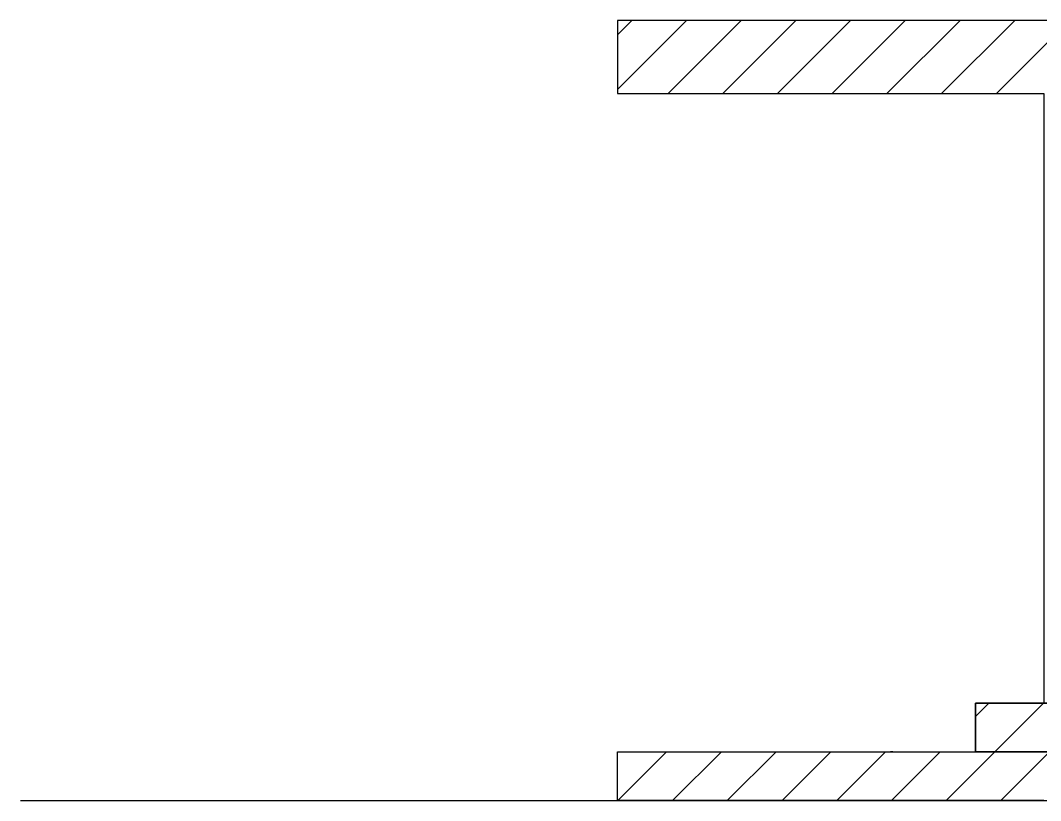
# Model space of a CAD drawing. Header units: centimetres. Extents: x -3096 to 17897, y -3131 to 15798.
# Drawn here: x 15896.7 to 16315.4, y 3353.3 to 3673.3 of the extents above; entities that cross this region are included whole.
import ezdxf

# ---------------------------------------------------------------- set-up
doc = ezdxf.new("R2010")
doc.units = ezdxf.units.CM
pattern_1 = [(45, (10122.58, 364.798), (-11.22532, 11.22532), [])]

msp = doc.modelspace()

# ---------------------------------------------------------------- hatches: boundary and pattern name
at = {"transparency": 33554508}
h = msp.add_hatch(dxfattribs=at)
h.set_pattern_fill('ANSI31', color=256, scale=5)
h.set_pattern_definition(pattern_1)
h.paths.add_polyline_path([(17096.73, 3643.29), (17096.73, 3673.29), (16141.72, 3673.29), (16141.72, 3643.29), (16316.73, 3643.29)])
h = msp.add_hatch(dxfattribs=at)
h.set_pattern_fill('ANSI31', color=256, scale=5)
h.set_pattern_definition(pattern_1)
h.paths.add_polyline_path([(17096.73, 3373.29), (17096.73, 3393.29), (16446.73, 3393.29, -0.041663), (16445.9, 3393.29), (16417.57, 3393.29, -0.041663), (16416.73, 3393.29), (16316.73, 3393.29), (16288.71, 3393.29), (16288.71, 3373.29)])
h = msp.add_hatch(dxfattribs=at)
h.set_pattern_fill('ANSI31', color=256, scale=5)
h.set_pattern_definition(pattern_1)
h.paths.add_polyline_path([(16316.73, 3353.29), (17096.73, 3353.29), (17096.73, 3373.29), (16288.71, 3373.29), (16141.73, 3373.29), (16141.73, 3353.29)])

# ---------------------------------------------------------------- linework, layer by layer
for p, q in [((16254.74, 3373.29), (16253.74, 3373.29)), ((15896.73, 3353.29), (17756.73, 3353.29))]:
    msp.add_line(p, q)
for points in [[(16316.73, 3393.29), (17096.73, 3393.29), (17096.73, 3673.29), (16141.72, 3673.29), (16141.72, 3643.29), (16316.73, 3643.29), (16316.73, 3393.29)], [(17096.73, 3373.29), (16288.71, 3373.29), (16288.71, 3393.29), (17096.73, 3393.29)], [(16316.73, 3353.29), (16141.73, 3353.29), (16141.73, 3373.29), (17096.73, 3373.29)]]:
    msp.add_lwpolyline(points)
msp.add_lwpolyline([(17096.73, 3393.29), (16288.71, 3393.29), (16288.71, 3373.29), (17096.73, 3373.29)], close=True)

doc.saveas('drawing.dxf')
